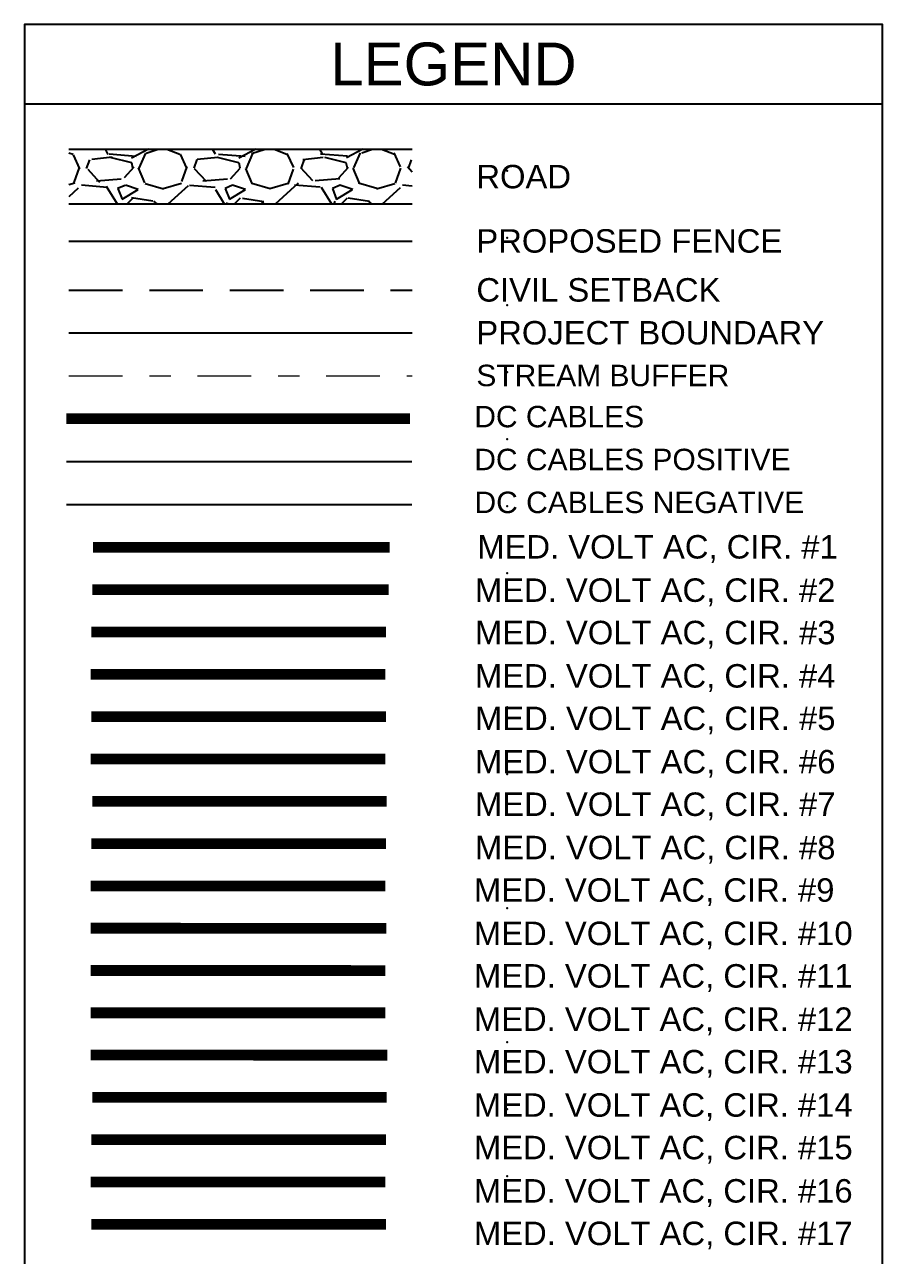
# Model space of a CAD drawing. Header units: feet. Extents: x -17.4 to 71.1, y -40.9 to 37.4.
# Drawn here: x 67.13 to 71.13, y 31.69 to 37.43 of the extents above; entities that cross this region are included whole.
import ezdxf
from ezdxf.lldxf.tags import DXFTag

# ---------------------------------------------------------------- set-up
doc = ezdxf.new("R2010")
doc.units = ezdxf.units.FT
doc.header["$MEASUREMENT"] = 0
doc.linetypes.add('DASHDOT2', pattern=[0.5, 0.25, -0.125, 0, -0.125])
doc.linetypes.add('DASHED2', pattern=[0.375, 0.25, -0.125])
for name, color, linetype in [('C-FENCE', 92, 'FENCELINE1'), ('C-ROAD', 1, 'Continuous'), ('C-ROAD-HATCH', 252, 'Continuous'), ('G-ANNO-TEXT', 1, 'Continuous'), ('PV-CABL-MV1', 170, 'MV ROUTING #1'), ('PV-CABL-MV10', 130, 'MV ROUTING #10'), ('PV-CABL-MV11', 170, 'MV ROUTING #11'), ('PV-CABL-MV12', 210, 'MV ROUTING #12'), ('PV-CABL-MV13', 170, 'MV ROUTING #13'), ('PV-CABL-MV14', 80, 'MV ROUTING #14'), ('PV-CABL-MV15', 210, 'MV ROUTING #15'), ('PV-CABL-MV16', 10, 'MV ROUTING #16'), ('PV-CABL-MV17', 130, 'MV ROUTING #17'), ('PV-CABL-MV2', 80, 'MV ROUTING #2'), ('PV-CABL-MV3', 210, 'MV ROUTING #3'), ('PV-CABL-MV4', 10, 'MV ROUTING #4'), ('PV-CABL-MV5', 130, 'MV ROUTING #5'), ('PV-CABL-MV6', 190, 'MV ROUTING #6'), ('PV-CABL-MV7', 80, 'MV ROUTING #7'), ('PV-CABL-MV8', 210, 'MV ROUTING #8'), ('PV-CABL-MV9', 10, 'MV ROUTING #9'), ('PV-DC-CABL-UG+', 6, 'DC+'), ('PV-DC-CABL-UG-', 6, 'DC-'), ('PVcase PV Area', 30, 'Continuous')]:
    doc.layers.add(name, color=color, linetype=linetype)
doc.layers.add('EX-BUFFER', color=5, linetype='DASHDOT2', lineweight=9)
doc.layers.add('G-NPLT', color=67, linetype='Continuous', plot=False)
doc.layers.add('PV-DC-CABL-UG', color=6, linetype='DC', true_color=0xff00ff)
doc.styles.add('NEI-A', font='arial.ttf')
tags = doc.linetypes.add('DC', pattern='A,0.176989,-0.049113,["DC",NEI-A,S=0.1,R=0,X=0,Y=-0.05],-0.250887,0.176989', length=0.653978).pattern_tags.tags
tags[6] = DXFTag(74, 10)
tags = doc.linetypes.add('DC+', pattern='A,0.176989,-0.049113,["DC+",NEI-A,S=0.1,R=0,X=0,Y=-0.05],-0.049113,-0.250887,0.176989', length=0.7030909999999999).pattern_tags.tags
tags[6] = DXFTag(74, 10)
tags = doc.linetypes.add('DC-', pattern='A,0.176989,-0.049113,["DC-",NEI-A,S=0.1,R=0,X=0,Y=-0.05],-0.049113,-0.250887,0.176989', length=0.7030909999999999).pattern_tags.tags
tags[6] = DXFTag(74, 10)
doc.linetypes.add('FENCELINE1', pattern='A,0.25,-0.1,[133,ltypeshp.shx,S=0.1,R=0,X=-0.1,Y=0],-0.1,1', length=1.45)
doc.linetypes.add('MV ROUTING #1', pattern='A,1,-0.25,0,0.1,-0.25,["MV1",NEI-A,S=0.5,R=0,X=0,Y=-0.2],-1.5', length=3.1)
tags = doc.linetypes.add('MV ROUTING #10', pattern='A,1,-0.25,0,0.1,-0.25,["MV10",NEI-A,S=0.5,R=0,X=0,Y=-0.2],-1.99', length=3.59).pattern_tags.tags
tags[12] = DXFTag(74, 10)
tags = doc.linetypes.add('MV ROUTING #11', pattern='A,1,-0.25,0,0.1,-0.25,["MV11",NEI-A,S=0.5,R=0,X=0,Y=-0.2],-1.99', length=3.59).pattern_tags.tags
tags[12] = DXFTag(74, 10)
tags = doc.linetypes.add('MV ROUTING #12', pattern='A,1,-0.25,0,0.1,-0.25,["MV12",NEI-A,S=0.5,R=0,X=0,Y=-0.2],-1.99', length=3.59).pattern_tags.tags
tags[12] = DXFTag(74, 10)
tags = doc.linetypes.add('MV ROUTING #13', pattern='A,1,-0.25,0,0.1,-0.25,["MV13",NEI-A,S=0.5,R=0,X=0,Y=-0.2],-1.99', length=3.59).pattern_tags.tags
tags[12] = DXFTag(74, 10)
tags = doc.linetypes.add('MV ROUTING #14', pattern='A,1,-0.25,0,0.1,-0.25,["MV14",NEI-A,S=0.5,R=0,X=0,Y=-0.2],-1.99', length=3.59).pattern_tags.tags
tags[12] = DXFTag(74, 10)
tags = doc.linetypes.add('MV ROUTING #15', pattern='A,1,-0.25,0,0.1,-0.25,["MV15",NEI-A,S=0.5,R=0,X=0,Y=-0.2],-1.99', length=3.59).pattern_tags.tags
tags[12] = DXFTag(74, 10)
tags = doc.linetypes.add('MV ROUTING #16', pattern='A,1,-0.25,0,0.1,-0.25,["MV16",NEI-A,S=0.5,R=0,X=0,Y=-0.2],-1.99', length=3.59).pattern_tags.tags
tags[12] = DXFTag(74, 10)
tags = doc.linetypes.add('MV ROUTING #17', pattern='A,1,-0.25,0,0.1,-0.25,["MV17",NEI-A,S=0.5,R=0,X=0,Y=-0.2],-1.99', length=3.59).pattern_tags.tags
tags[12] = DXFTag(74, 10)
doc.linetypes.add('MV ROUTING #2', pattern='A,1,-0.25,0,0.1,-0.25,["MV2",NEI-A,S=0.5,R=0,X=0,Y=-0.2],-1.5', length=3.1)
doc.linetypes.add('MV ROUTING #3', pattern='A,1,-0.25,0,0.1,-0.25,["MV3",NEI-A,S=0.5,R=0,X=0,Y=-0.2],-1.5', length=3.1)
doc.linetypes.add('MV ROUTING #4', pattern='A,1,-0.25,0,0.1,-0.25,["MV4",NEI-A,S=0.5,R=0,X=0,Y=-0.2],-1.5', length=3.1)
doc.linetypes.add('MV ROUTING #5', pattern='A,1,-0.25,0,0.1,-0.25,["MV5",NEI-A,S=0.5,R=0,X=0,Y=-0.2],-1.5', length=3.1)
doc.linetypes.add('MV ROUTING #6', pattern='A,1,-0.25,0,0.1,-0.25,["MV6",NEI-A,S=0.5,R=0,X=0,Y=-0.2],-1.5', length=3.1)
tags = doc.linetypes.add('MV ROUTING #7', pattern='A,1,-0.25,0,0.1,-0.25,["MV7",NEI-A,S=0.5,R=0,X=0,Y=-0.2],-1.5', length=3.1).pattern_tags.tags
tags[12] = DXFTag(74, 10)
tags = doc.linetypes.add('MV ROUTING #8', pattern='A,1,-0.25,0,0.1,-0.25,["MV8",NEI-A,S=0.5,R=0,X=0,Y=-0.2],-1.5', length=3.1).pattern_tags.tags
tags[12] = DXFTag(74, 10)
tags = doc.linetypes.add('MV ROUTING #9', pattern='A,1,-0.25,0,0.1,-0.25,["MV9",NEI-A,S=0.5,R=0,X=0,Y=-0.2],-1.5', length=3.1).pattern_tags.tags
tags[12] = DXFTag(74, 10)

# ---------------------------------------------------------------- blocks, each defined once
blk = doc.blocks.new('*U35')
blk.add_lwpolyline([(-2, -11.62), (2, -11.62), (2, 0), (-2, 0)], close=True)
blk.add_lwpolyline([(-2, -0.3699999999999992), (2, -0.3699999999999992)])
at = {"layer": 'G-NPLT'}
for p in [(0.25, -0.6824999999999992), (0.25, -0.9949999999999992), (0.25, -1.307499999999999), (0.25, -1.619999999999999), (0.25, -1.932499999999999), (0.25, -2.244999999999999), (0.25, -2.557499999999999), (0.25, -2.869999999999999), (0.25, -3.182499999999999), (0.25, -3.494999999999999), (0.25, -3.807499999999999), (0.25, -4.119999999999999), (0.25, -4.432499999999999), (0.25, -4.744999999999999), (0.25, -5.057499999999999), (0.25, -5.369999999999999), (0.25, -5.682499999999999)]:
    blk.add_point(p, dxfattribs=at)
at = {"layer": 'G-ANNO-TEXT', "insert": (0, -0.1849999999999996), "char_height": 0.2, "attachment_point": 5, "style": 'NEI-A'}
blk.add_mtext_dynamic_manual_height_columns('LEGEND', width=3.607447826231223, gutter_width=0.625, heights=[0], dxfattribs=at)

msp = doc.modelspace()

# ---------------------------------------------------------------- hatches: boundary and pattern name
at = {"layer": 'C-ROAD-HATCH'}
h = msp.add_hatch(dxfattribs=at)
h.set_pattern_fill('GRAVEL', color=256, scale=0.5)
h.set_pattern_definition([(228.012787504, (34.12985376562129, 3.254149162877404), (-4.000000000000031, -4.500000000000002), [0.067268, -6.659544023536849]), (184.969740728, (34.08485376562129, 3.204149162877407), (5.999999999999988, 0.5000000000000175), [0.115434, -11.427962380615]), (132.510447078, (33.96985376562129, 3.194149162877402), (5.000000000000059, -5.499999999999932), [0.08139400000000001, -8.05801629804985]), (267.273689006, (33.77485376562129, 3.069149162877402), (0.5000000000000121, 10.00000000000001), [0.1051189999999997, -10.40677902081446]), (292.833654178, (33.76985376562129, 2.964149162877405), (-2.499999999999994, 6.000000000000014), [0.1030774999999997, -10.20468656404411]), (357.273689006, (33.80985376562129, 2.869149162877406), (-10.00000000000001, 0.5000000000000128), [0.1051189999999997, -10.40677902081446]), (37.6942404667, (33.91485376562129, 2.864149162877403), (-6.499999999999999, -4.999999999999987), [0.1390145, -13.762424274458]), (72.2553283749, (34.02485376562129, 2.949149162877404), (3.500000000000014, 11), [0.1312439999999993, -12.99316074840665]), (121.429565615, (34.06485376562129, 3.074149162877404), (-4.00000000000001, 6.499999999999994), [0.105475, -10.4420365548645]), (175.236358309, (34.00985376562129, 3.164149162877401), (5.499999999999992, -0.500000000000019), [0.120416, -5.90038128939615]), (222.397437798, (33.8898537656213, 3.174149162877406), (-5.999999999999981, -5.499999999999986), [0.155724, -15.41668750239745]), (138.814074834, (34.26985376562129, 3.064149162877406), (-3.500000000000016, 3), [0.05315049999999982, -5.261922406367328]), (171.46923439, (34.22985376562129, 3.099149162877403), (6.499999999999999, -0.9999999999999976), [0.1011185, -10.0107557080785]), (225, (34.12985376562129, 3.114149162877403), (-5.551115123125783e-17, -0.4999999999999665), [0.0707105, -0.63639628118655]), (203.198590514, (34.09485376562129, 3.174149162877406), (2.499999999999995, 0.9999999999999877), [0.038079, -3.76980755293195]), (291.801409486, (34.05985376562129, 3.159149162877405), (-0.499999999999842, 1.500000000000051), [0.0538515, -2.63873090356725]), (30.96375653209999, (34.07985376562129, 3.109149162877401), (1.500000000000027, 0.9999999999999898), [0.0874645, -2.82801144742265]), (161.565051177, (34.15485376562129, 3.154149162877403), (1.000000000000006, -0.4999999999999883), [0.06324549999999966, -1.517893330084194]), (16.389540334, (33.76985376562129, 3.159149162877405), (4.999999999999983, 1.500000000000022), [0.0886, -8.7714225733347]), (70.3461759419, (33.85485376562129, 3.184149162877404), (-2.00000000000061, -5.500000000001698), [0.0743305, -7.3587038736595]), (293.198590514, (34.15485376562129, 3.254149162877404), (-0.9999999999999852, 2.499999999999996), [0.0761575, -3.73172905293195]), (343.610459666, (34.18485376562129, 3.184149162877404), (-4.999999999999983, 1.500000000000022), [0.08859999999999965, -8.771422573334455]), (339.44395478, (33.76985376562129, 2.849149162877403), (-2.500000000000018, 1.000000000000012), [0.08543999999999966, -4.186561872658728]), (294.775140569, (33.84985376562129, 2.819149162877402), (-2.500000000000003, 5.500000000000001), [0.071589, -7.087321531638]), (66.8014094864, (34.15985376562129, 2.754149162877404), (0.9999999999999906, 2.499999999999985), [0.0761575, -3.73172905293195]), (17.3540246363, (34.18985376562129, 2.824149162877404), (-6.499999999999988, -1.999999999999981), [0.0838155, -8.29771180712]), (69.44395478040002, (33.91485376562129, 2.754149162877404), (-1.000000000000004, -2.499999999999977), [0.04271999999999983, -4.229281872658728]), (101.309932474, (34.12985376562129, 2.754149162877404), (-0.4999999999999819, 2.000000000000006), [0.025495, -2.5240147567964]), (165.963756532, (34.1248537656213, 2.779149162877403), (1.499999999999979, -0.5000000000000007), [0.1030775, -1.95847531280885]), (186.009005957, (34.02485376562129, 2.804149162877401), (5.000000000000023, 0.4999999999999916), [0.095525, -9.456961587271401]), (303.690067526, (34.07985376562129, 3.064149162877406), (-0.4999999999999936, 0.9999999999999929), [0.07211099999999965, -1.730664637731995]), (353.157226587, (34.11985376562129, 3.004149162877404), (8.500000000000007, -1.000000000000026), [0.125897, -12.46378131201415]), (60.9453959009, (34.24485376562129, 2.989149162877403), (-1.999999999999988, -3.499999999999988), [0.051478, -5.0963370704935]), (90, (34.26985376562129, 3.034149162877405), (-0.4999999999999999, 0.5), [0.03, -0.47]), (120.256437164, (34.0148537656213, 2.819149162877402), (2.000000000000004, -3.500000000000004), [0.069462, -6.876759994724901]), (48.01278750420001, (33.97985376562129, 2.879149162877404), (4, 4.499999999999988), [0.134536, -6.592276023536849]), (0, (34.06985376562129, 2.979149162877405), (0.5, 0.5), [0.13, -0.37]), (325.3048464690001, (34.19985376562129, 2.979149162877405), (5.000000000000069, -3.499999999999913), [0.07905699999999966, -7.826637150420978]), (254.054604099, (34.2648537656213, 2.934149162877404), (-0.5000000000000189, -2.000000000000002), [0.072801, -3.56725394464025]), (207.645975364, (34.24485376562129, 2.864149162877403), (-9.499999999999975, -5.000000000000024), [0.1185325, -11.7347370911297]), (175.42607874, (34.1398537656213, 2.809149162877404), (-6.499999999999977, 0.5000000000000007), [0.1253995, -12.41453670398445])])
h.paths.add_polyline_path([(68.93486028984316, 36.84541785382307), (67.33486028984316, 36.84541785382306), (67.33486028984316, 36.58900538555991), (68.93486028984316, 36.58900538555994)])

# ---------------------------------------------------------------- linework, layer by layer
at = {"layer": 'C-FENCE', "ltscale": 0.3}
msp.add_lwpolyline([(67.33486028984316, 36.41721161969149), (68.93486028984316, 36.41721161969149)], dxfattribs=at)
at = {"layer": 'C-ROAD', "flags": 128}
for points in [[(67.33486028984316, 36.84541785382306), (68.93486028984316, 36.84541785382304)], [(68.93486028984316, 36.58900538555995), (67.33486028984316, 36.58900538555991)]]:
    msp.add_lwpolyline(points, dxfattribs=at)
at = {"layer": 'EX-BUFFER', "flags": 128}
msp.add_lwpolyline([(67.33486028984316, 35.7890053855599), (68.93486028984316, 35.7890053855599)], dxfattribs=at)
at = {"layer": 'G-ANNO-TEXT', "linetype": 'DASHED2'}
msp.add_lwpolyline([(67.33486028984316, 36.18900538555991), (68.93486028984316, 36.18900538555991)], dxfattribs=at)
at = {"layer": 'PV-CABL-MV1', "linetype": 'MV ROUTING #1', "ltscale": 0.15, "const_width": 0.05}
msp.add_lwpolyline([(67.44773594130504, 34.98900538555989), (68.83016701782313, 34.98882972082737)], dxfattribs=at)
at = {"layer": 'PV-CABL-MV10', "linetype": 'MV ROUTING #10', "ltscale": 0.15, "const_width": 0.05}
msp.add_lwpolyline([(67.43702671897404, 33.21330762309481), (68.81515439682215, 33.21313195836229)], dxfattribs=at)
at = {"layer": 'PV-CABL-MV11', "linetype": 'MV ROUTING #11', "ltscale": 0.15, "const_width": 0.05}
msp.add_lwpolyline([(67.43702671897404, 33.01600795399724), (68.80999792366924, 33.01583228926471)], dxfattribs=at)
at = {"layer": 'PV-CABL-MV12', "linetype": 'MV ROUTING #12', "ltscale": 0.15, "const_width": 0.05}
msp.add_lwpolyline([(67.43702671897404, 32.81870795399724), (68.80999792366924, 32.81853228926472)], dxfattribs=at)
at = {"layer": 'PV-CABL-MV13', "linetype": 'MV ROUTING #13', "ltscale": 0.15, "const_width": 0.05}
msp.add_lwpolyline([(67.43702671897404, 32.62140734882583), (68.81945779549213, 32.6212316840933)], dxfattribs=at)
at = {"layer": 'PV-CABL-MV14', "ltscale": 0.15, "const_width": 0.05}
msp.add_lwpolyline([(67.44393487376158, 32.42410707013372), (68.81690607845678, 32.4239314054012)], dxfattribs=at)
at = {"layer": 'PV-CABL-MV15', "ltscale": 0.15, "const_width": 0.05}
msp.add_lwpolyline([(67.44013380621811, 32.22680755646113), (68.81310501091332, 32.2266318917286)], dxfattribs=at)
at = {"layer": 'PV-CABL-MV16', "ltscale": 0.15, "const_width": 0.05}
msp.add_lwpolyline([(67.43702671897404, 32.02950795399725), (68.80999792366924, 32.02933228926472)], dxfattribs=at)
at = {"layer": 'PV-CABL-MV17', "ltscale": 0.15, "const_width": 0.05}
msp.add_lwpolyline([(67.44013380621811, 31.83220755646112), (68.81310501091332, 31.8320318917286)], dxfattribs=at)
at = {"layer": 'PV-CABL-MV2', "linetype": 'MV ROUTING #2', "ltscale": 0.15, "const_width": 0.05}
msp.add_lwpolyline([(67.44393487376158, 34.7917064710105), (68.82636595027967, 34.79153080627798)], dxfattribs=at)
at = {"layer": 'PV-CABL-MV3', "linetype": 'MV ROUTING #3', "ltscale": 0.15, "const_width": 0.05}
msp.add_lwpolyline([(67.44013380621811, 34.59440755646111), (68.81310501091332, 34.59423189172858)], dxfattribs=at)
at = {"layer": 'PV-CABL-MV4', "linetype": 'MV ROUTING #4', "ltscale": 0.15, "const_width": 0.05}
msp.add_lwpolyline([(67.43702671897404, 34.39710795399723), (68.80999792366924, 34.3969322892647)], dxfattribs=at)
at = {"layer": 'PV-CABL-MV5', "linetype": 'MV ROUTING #5', "ltscale": 0.15, "const_width": 0.05}
msp.add_lwpolyline([(67.44013380621811, 34.19980755646111), (68.81310501091332, 34.19963189172859)], dxfattribs=at)
at = {"layer": 'PV-CABL-MV6', "linetype": 'MV ROUTING #6', "ltscale": 0.15, "const_width": 0.05}
msp.add_lwpolyline([(67.43702671897404, 34.00250795399723), (68.80999792366924, 34.00233228926471)], dxfattribs=at)
at = {"layer": 'PV-CABL-MV7', "linetype": 'MV ROUTING #7', "ltscale": 0.15, "const_width": 0.05}
msp.add_lwpolyline([(67.44393487376158, 33.80520707013371), (68.81690607845678, 33.80503140540119)], dxfattribs=at)
at = {"layer": 'PV-CABL-MV8', "linetype": 'MV ROUTING #8', "ltscale": 0.15, "const_width": 0.05}
msp.add_lwpolyline([(67.44013380621811, 33.60790755646111), (68.81310501091332, 33.60773189172859)], dxfattribs=at)
at = {"layer": 'PV-CABL-MV9', "linetype": 'MV ROUTING #9', "ltscale": 0.15, "const_width": 0.05}
msp.add_lwpolyline([(67.43702671897404, 33.41060795399724), (68.80999792366924, 33.41043228926471)], dxfattribs=at)
at = {"layer": 'PV-DC-CABL-UG', "ltscale": 0.8, "const_width": 0.05}
msp.add_lwpolyline([(67.32328056767216, 35.58891951645955), (68.92502156735216, 35.58891951645955)], dxfattribs=at)
at = {"layer": 'PV-DC-CABL-UG+', "ltscale": 0.8}
msp.add_lwpolyline([(67.32328056767216, 35.38891951645955), (68.93320394679401, 35.38891951645955)], dxfattribs=at)
at = {"layer": 'PV-DC-CABL-UG-', "ltscale": 0.8}
msp.add_lwpolyline([(67.32328056767216, 35.18891951645955), (68.93320394679401, 35.18891951645955)], dxfattribs=at)
at = {"layer": 'PVcase PV Area', "ltscale": 0.025}
msp.add_lwpolyline([(67.33486028984316, 35.98900538555991), (68.93486028984316, 35.98900538555991)], dxfattribs=at)

# ---------------------------------------------------------------- block references
at = {"layer": 'G-ANNO-TEXT'}
msp.add_blockref('*U35', (69.12824225723307, 37.42666642185213), dxfattribs=at)

# ---------------------------------------------------------------- texts
at = {"layer": 'G-ANNO-TEXT', "attachment_point": 4, "style": 'NEI-A'}
for s, insert, char_height, width in [('ROAD', (69.23486028984317, 36.71721161969148), 0.1094, 5.035966917302644), ('PROPOSED FENCE', (69.23486028984317, 36.41721161969149), 0.1094, 5.035966917302644), ('CIVIL SETBACK', (69.23486028984317, 36.18903926318853), 0.1094, 1.832013685846802), ('PROJECT BOUNDARY', (69.23486028984317, 35.98903926332302), 0.1094, 1.62179604638472), ('STREAM BUFFER', (69.23486028984317, 35.78997268327279), 0.1, 1.62179604638472), ('DC CABLES', (69.22534505242302, 35.59818096910725), 0.1, 1.759640032317102), ('DC CABLES POSITIVE', (69.22534505242302, 35.39818096910724), 0.1, 1.759640032317102), ('DC CABLES NEGATIVE', (69.22636366718255, 35.19818096910724), 0.1, 1.759640032317102)]:
    msp.add_mtext(s, dxfattribs=dict(at, insert=insert, char_height=char_height, width=width))
at = {"layer": 'G-ANNO-TEXT', "char_height": 0.1094, "attachment_point": 4, "style": 'NEI-A'}
for s, width, heights, insert in [('MED. VOLT AC, CIR. #1 ', 1.805758388845735, [0], (69.2389514795641, 34.98148438570894)), ('MED. VOLT AC, CIR. #2 ', 1.805758388845735, [0], (69.22810061727711, 34.77950505444939)), ('MED. VOLT AC, CIR. #3 ', 1.834225141119934, [0], (69.22824225723309, 34.58175498721057)), ('MED. VOLT AC, CIR. #4 ', 1.834225141119934, [0], (69.22810061727711, 34.37977369268511)), ('MED. VOLT AC, CIR. #5 ', 1.834225141119934, [0], (69.22824225723309, 34.18151178921354)), ('MED. VOLT AC, CIR. #6 ', 1.834225141119934, [0], (69.22810061727711, 33.97953049468808)), ('MED. VOLT AC, CIR. #7 ', 1.816433800586257, [0], (69.22824225723309, 33.78126859121652)), ('MED. VOLT AC, CIR. #8 ', 1.816433800586257, [0], (69.22810061727711, 33.57928729669105)), ('MED. VOLT AC, CIR. #9 ', 1.824850290005688, [0], (69.22338221365945, 33.3810549013965)), ('MED. VOLT AC, CIR. #10 ', 1.824850290005688, [0], (69.22324057370346, 33.17907360687104)), ('MED. VOLT AC, CIR. #11 ', 1.803545023046954, [0], (69.22338221365945, 32.98081170339947)), ('MED. VOLT AC, CIR. #12 ', 1.803545023046954, [0], (69.22324057370346, 32.77883040887401)), ('MED. VOLT AC, CIR. #13 ', 1.803545023046954, [0], (69.22338221365945, 32.58056850540245)), ('MED. VOLT AC, CIR. #14 ', 1.803545023046954, [0], (69.22324057370346, 32.37858721087698)), ('MED. VOLT AC, CIR. #15 ', 1.767962341979601, [0], (69.22338221365945, 32.18032530740542)), ('MED. VOLT AC, CIR. #16 ', 1.767962341979601, [0], (69.22324057370346, 31.97834401287995)), ('MED. VOLT AC, CIR. #17 ', 1.778637753720123, [0.2974048203728967], (69.22338221365945, 31.78008210940839))]:
    msp.add_mtext_dynamic_manual_height_columns(s, width=width, gutter_width=0.546875, heights=heights, dxfattribs=dict(at, insert=insert))

doc.saveas('drawing.dxf')
